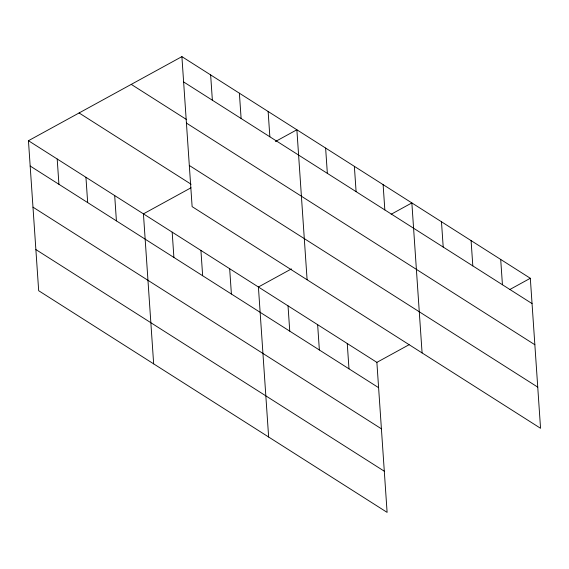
<?xml version="1.0" encoding="UTF-8"?>
<svg xmlns="http://www.w3.org/2000/svg" width="569" height="569" viewBox="0 0 569 569"><rect width="100%" height="100%" fill="white"/><g stroke="black" fill="none" stroke-linecap="round" stroke-linejoin="round"><path stroke-width="0.85" d="M28.45 140.714L376.877 362.368L387.105 512.37L38.678 290.716L28.45 140.714L181.895 56.63L530.322 278.284L540.55 428.286L192.123 206.632L181.895 56.63M190.999 187.791L143.431 213.859L153.658 363.861M275.396 141.546L296.876 129.775L307.104 279.777M291.406 268.924L258.411 287.004L268.639 437.006M391.145 214.271L411.856 202.92L422.084 352.922M376.877 362.368L409.104 344.707M509.611 289.635L530.322 278.284M183.623 81.936L532.051 303.583M131.261 84.383L186.54 119.547M186.426 123.082L534.853 344.736M189.321 165.479L537.748 387.133M79.091 112.968L191.12 184.235M30.171 166.013L378.598 387.667M32.981 207.166L381.408 428.82M35.868 249.563L384.295 471.217M500.706 259.443L502.434 284.742M471.089 240.602L472.818 265.901M441.473 221.761L443.201 247.06M383.115 184.633L384.836 209.933M354.366 166.347L356.094 191.646M347.261 343.527L348.982 368.826M325.624 148.061L327.346 173.36M317.644 324.686L319.365 349.985M288.028 305.845L289.756 331.144M268.134 111.488L269.855 136.788M239.385 93.202L241.114 118.501M229.67 268.717L231.391 294.017M210.644 74.916L212.365 100.215M200.921 250.431L202.649 275.73M172.179 232.145L173.901 257.444M114.689 195.572L116.41 220.872M85.94 177.286L87.669 202.585M57.199 159L58.92 184.299"/></g></svg>
